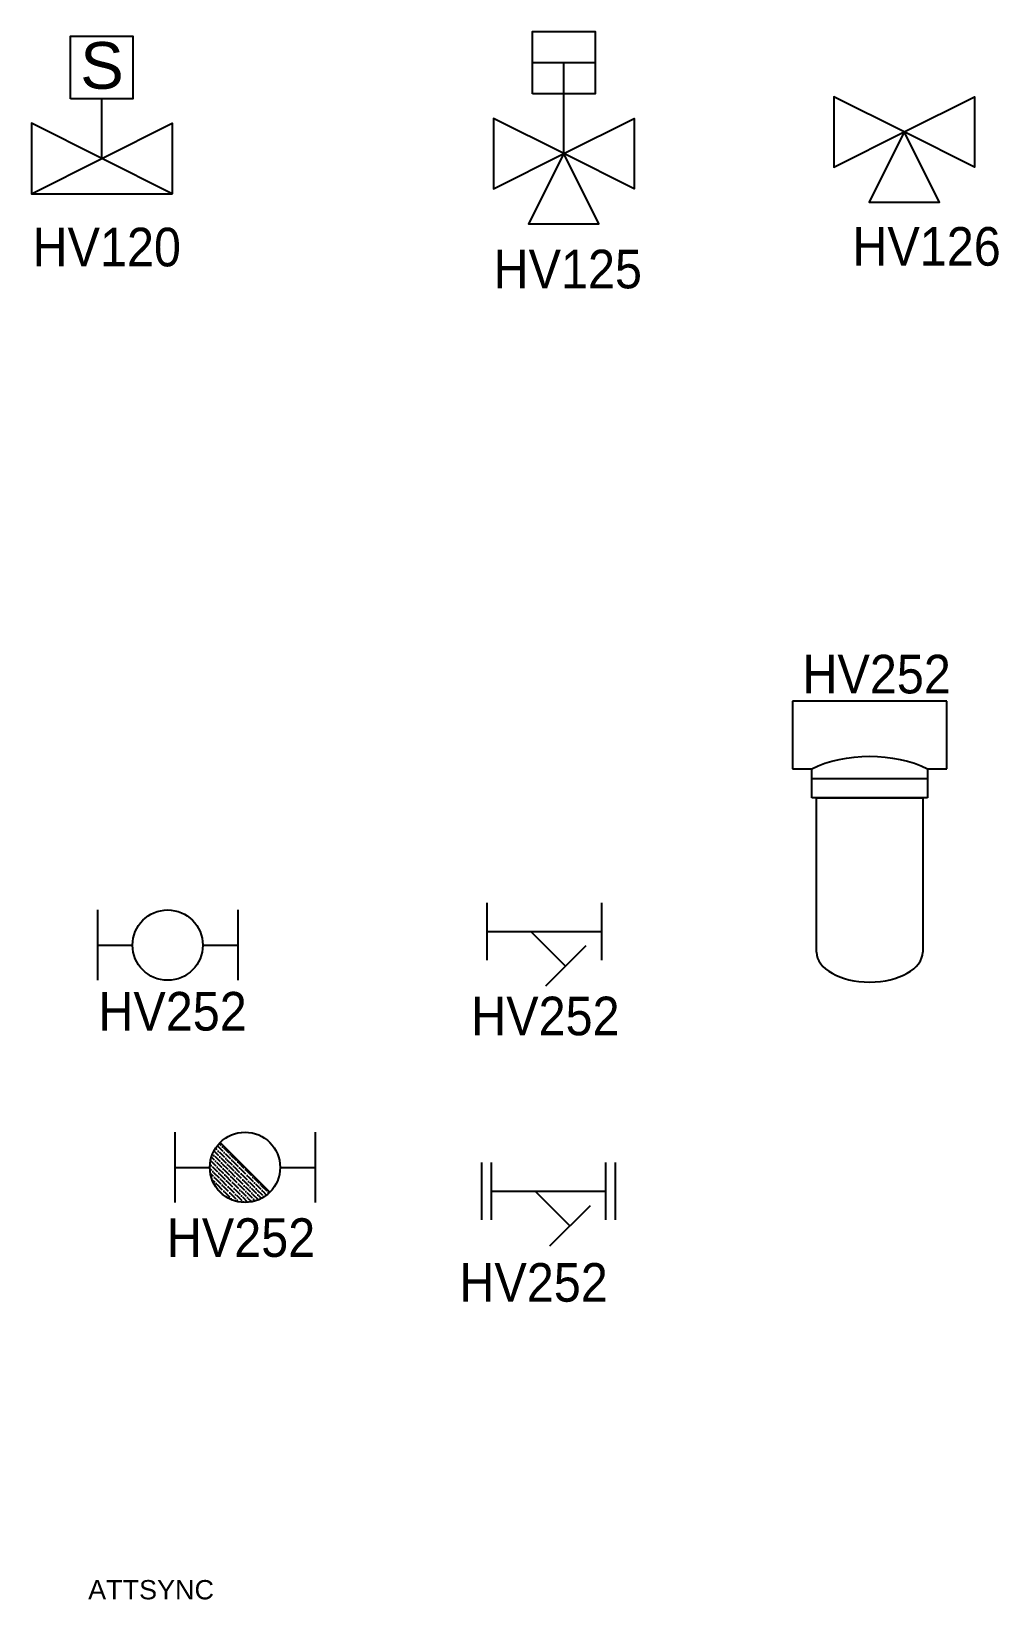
# Model space of a CAD drawing. Header units: millimetres. Extents: x -193 to 823, y -32 to 284.
# Drawn here: x 122.5 to 172.6, y -7.5 to 73.7 of the extents above; entities that cross this region are included whole.
import ezdxf
from ezdxf.enums import TextEntityAlignment as Align

# ---------------------------------------------------------------- set-up
doc = ezdxf.new("R2010")
doc.units = ezdxf.units.MM
doc.layers.add('-Testi', color=7, linetype='Continuous', lineweight=35)
doc.layers.add('109', color=3, linetype='Continuous')
doc.styles.get("Standard").update_dxf_attribs({"font": 'arial.ttf'})

# ---------------------------------------------------------------- blocks, each defined once
blk = doc.blocks.new('sight glass pipe')
for p, q in [((-3.64, 1.82), (-3.64, -1.82)), ((3.64, 1.82), (3.64, -1.82)), ((-3.64, 0), (-1.82, 0)), ((1.82, 0), (3.64, 0))]:
    blk.add_line(p, q)
blk.add_circle((0, 0), 1.82)
at = {"flags": 1}
for tag, p, height in [('TYPE', (0.011, 0.026), 0.25), ('CONNECTIONTYPE', (-0.118, -0.184), 0.1), ('DESCRIPTION', (-0.095, -0.297), 0.0703)]:
    blk.add_attdef(tag, p, '', height=height, dxfattribs=at)
blk = doc.blocks.new('Filter 45°')
for p, q in [((-2.966, 1.483), (-2.966, -1.483)), ((2.966, 1.483), (2.966, -1.483)), ((-2.966, 0), (2.966, 0)), ((-0.683, 0), (1.114, -1.797)), ((2.163, -0.748), (0.065, -2.846))]:
    blk.add_line(p, q)
at = {"flags": 1}
for tag, p, height in [('TYPE', (0, 0), 0.25), ('CONNECTIONTYPE', (0.233, -0.451), 0.1), ('DESCRIPTION', (0.257, -0.563), 0.0703)]:
    blk.add_attdef(tag, p, '', height=height, dxfattribs=at)
blk = doc.blocks.new('FILTRO-CARTUCCIA')
for p, q in [((8, 1.75), (0, 1.75)), ((0, 1.75), (0, -1.75)), ((8, -1.75), (8, 1.75)), ((0, -1.75), (1, -1.75)), ((1, -3.25), (1, -1.75)), ((7, -1.75), (8, -1.75)), ((7, -1.75), (7, -3.25)), ((7, -3.25), (1, -3.25))]:
    blk.add_line(p, q)
blk.add_lwpolyline([(1.25, -11.25), (1.25, -3.25), (6.75, -3.25), (6.75, -11.25)])
blk.add_ellipse((4, -11.25), major_axis=(2.75, 0), ratio=0.563706, start_param=3.141593, end_param=6.283185)
at = {"layer": '109'}
blk.add_line((1, -2.25), (7, -2.25), dxfattribs=at)
at = {"layer": '109', "extrusion": (0, 0, -1)}
blk.add_ellipse((4, -3.74), major_axis=(4.582, 0), ratio=0.574651, start_param=3.998511, end_param=5.426267, dxfattribs=at)
at = {"flags": 1}
for tag, p, height in [('TYPE', (2.669, -4.983), 0.25), ('CONNECTIONTYPE', (2.902, -5.434), 0.1), ('DESCRIPTION', (2.925, -5.547), 0.0703)]:
    blk.add_attdef(tag, p, '', height=height, dxfattribs=at)
blk = doc.blocks.new('Condensate Drain')
h = blk.add_hatch()
h.set_pattern_fill('ANSI36', color=256, scale=0.05, angle=90)
h.set_pattern_definition([(135, (-140.00065, -11.18836), (-0.3086963, 0.0841899), [0.396875, -0.079375, 0, -0.079375])])
h.paths.add_polyline_path([(-1.82, 0, 0.668179), (1.287, -1.287), (-1.287, 1.287, 0.198912)])
for p, q in [((-3.64, 1.82), (-3.64, -1.82)), ((3.64, 1.82), (3.64, -1.82)), ((-1.287, 1.287), (1.287, -1.287)), ((-3.64, 0), (-1.82, 0)), ((1.82, 0), (3.64, 0))]:
    blk.add_line(p, q)
blk.add_circle((0, 0), 1.82)
at = {"flags": 1}
for tag, p, height in [('CONNECTIONTYPE', (0.064, 0.324), 0.1), ('DESCRIPTION', (0.088, 0.212), 0.0703), ('TYPE', (0.194, 0.534), 0.25)]:
    blk.add_attdef(tag, p, '', height=height, dxfattribs=at)
blk = doc.blocks.new('Filter Y 45° Flanged')
for p, q in [((-3.466, 1.483), (-3.466, -1.483)), ((-2.966, 1.483), (-2.966, -1.483)), ((2.966, 1.483), (2.966, -1.483)), ((3.466, 1.483), (3.466, -1.483)), ((-2.966, 0), (2.966, 0)), ((-0.683, 0), (1.114, -1.797)), ((2.163, -0.748), (0.065, -2.846))]:
    blk.add_line(p, q)
at = {"flags": 1}
for tag, p, height in [('TYPE', (0, 0), 0.25), ('CONNECTIONTYPE', (0.233, -0.451), 0.1), ('DESCRIPTION', (0.257, -0.563), 0.0703)]:
    blk.add_attdef(tag, p, '', height=height, dxfattribs=at)
blk = doc.blocks.new('Valve Selenoid three-ways')
for p, q in [((0, 0), (0, 3.095)), ((-3.645, -1.823), (3.645, -1.823))]:
    blk.add_line(p, q)
blk.add_lwpolyline([(-1.619, 3.095), (-1.619, 6.334), (1.619, 6.334), (1.619, 3.095)], close=True)
for points in [[(0, 0), (-3.645, 1.823), (-3.645, -1.823), (0, 0)], [(0, 0), (3.645, 1.823), (3.645, -1.823), (0, 0)]]:
    blk.add_lwpolyline(points)
at = {"layer": '-Testi', "insert": (0.013, 4.806), "char_height": 2.419, "width": 2.83134, "attachment_point": 5}
blk.add_mtext('S', dxfattribs=at)
at = {"flags": 1}
for tag, p, height in [('ACT_NO_NC', (0, 0), 2.5), ('SKID', (0, 0), 2.5), ('SEAL_MAT', (0, 0), 2.5), ('SIZE', (0, 0), 2.5), ('SUPPLIER', (0, 0), 2.5), ('Q(m3/h)', (0, 0), 2.5), ('CAP.(TANK L)', (0, 0), 2.5), ('UNIT', (0, 0), 2.5), ('PN_bar', (0, 0), 2.5), ('POWER_KW', (0, 0), 2.5), ('MODEL', (0, 0), 2.5), ('NOTES', (0, 0), 2.5), ('DATASHEET', (0, 0), 2.5), ('FLUID', (0, 0), 2.5), ('MATERIAL', (0, 0), 2.5), ('BRAND', (0, 0), 2.5), ('TYPE', (0, 0), 0.25), ('CONNECTIONTYPE', (-0.57, -0.473), 0.1), ('DESCRIPTION', (-0.546, -0.586), 0.0703)]:
    blk.add_attdef(tag, p, '', height=height, dxfattribs=at)
blk = doc.blocks.new('Gate Valve with Pneumatic actuator 3 ways')
for p, q in [((-1.619, 4.714), (1.619, 4.714)), ((0, 0), (0, 4.714))]:
    blk.add_line(p, q)
blk.add_lwpolyline([(-1.619, 3.095), (-1.619, 6.334), (1.619, 6.334), (1.619, 3.095)], close=True)
for points in [[(0, 0), (-3.645, 1.823), (-3.645, -1.823), (0, 0)], [(0, 0), (3.645, 1.823), (3.645, -1.823), (0, 0)], [(0, 0), (-1.823, -3.645), (1.823, -3.645), (0, 0)]]:
    blk.add_lwpolyline(points)
at = {"flags": 1}
for tag, p, height in [('ACT_NO_NC', (0, 0), 2.5), ('SKID', (0, 0), 2.5), ('SEAL_MAT', (0, 0), 2.5), ('SIZE', (0, 0), 2.5), ('SUPPLIER', (0, 0), 2.5), ('Q(m3/h)', (0, 0), 2.5), ('CAP.(TANK L)', (0, 0), 2.5), ('UNIT', (0, 0), 2.5), ('PN_bar', (0, 0), 2.5), ('POWER_KW', (0, 0), 2.5), ('MODEL', (0, 0), 2.5), ('NOTES', (0, 0), 2.5), ('DATASHEET', (0, 0), 2.5), ('FLUID', (0, 0), 2.5), ('MATERIAL', (0, 0), 2.5), ('BRAND', (0, 0), 2.5), ('TYPE', (0, -0.013), 0.25), ('CONNECTIONTYPE', (0.007, -0.164), 0.1), ('DESCRIPTION', (0.03, -0.276), 0.0703)]:
    blk.add_attdef(tag, p, '', height=height, dxfattribs=at)
blk = doc.blocks.new('Tag_block')
at = {"flags": 1}
for tag, p in [('ACT_NO_NC', (0, 0)), ('SKID', (0, 0)), ('SEAL_MAT', (0, 0)), ('SIZE', (0, 0)), ('SUPPLIER', (0, 0)), ('Q(m3/h)', (0, 0)), ('CAP.(TANK L)', (0, 0)), ('CONNECTIONTYPE', (0, 0)), ('UNIT', (0, 0)), ('PN_bar', (0, 0)), ('DESCRIPTION', (0, 0)), ('POWER_KW', (0, 0)), ('MODEL', (0, 0)), ('NOTES', (0, 0)), ('DATASHEET', (0, 0)), ('FLUID', (0, 0)), ('MATERIAL', (0, 0)), ('BRAND', (0, 0)), ('TYPE', (-11.399, -6.098))]:
    blk.add_attdef(tag, p, '', height=2.5, dxfattribs=at)
at = {"color": 0, "linetype": 'ByBlock', "lineweight": -2}
blk.add_attdef('#(TARGETOBJECT.TAG)', text='', height=2.5, dxfattribs=at).set_placement((0, 0), align=Align.MIDDLE_CENTER)
blk = doc.blocks.new('valve 3-ways manual')
for points in [[(0, 0), (-3.645, 1.823), (-3.645, -1.823), (0, 0)], [(0, 0), (3.645, 1.823), (3.645, -1.823), (0, 0)], [(0, 0), (-1.823, -3.645), (1.823, -3.645), (0, 0)]]:
    blk.add_lwpolyline(points)
at = {"flags": 1}
for tag, p, height in [('ACT_NO_NC', (0, 0), 2.5), ('SKID', (0, 0), 2.5), ('SIZE', (0, 0), 2.5), ('SEAL_MAT', (0, 0), 2.5), ('SUPPLIER', (0, 0), 2.5), ('Q(m3/h)', (0, 0), 2.5), ('CAP.(TANK L)', (0, 0), 2.5), ('UNIT', (0, 0), 2.5), ('PN_bar', (0, 0), 2.5), ('POWER_KW', (0, 0), 2.5), ('MODEL', (0, 0), 2.5), ('DATASHEET', (0, 0), 2.5), ('NOTES', (0, 0), 2.5), ('MATERIAL', (0, 0), 2.5), ('BRAND', (0, 0), 2.5), ('FLUID', (0, 0), 2.5), ('TYPE', (0, 0), 0.25), ('CONNECTIONTYPE', (-0.57, -0.473), 0.1), ('DESCRIPTION', (-0.546, -0.586), 0.0703)]:
    blk.add_attdef(tag, p, '', height=height, dxfattribs=at)

msp = doc.modelspace()

# ---------------------------------------------------------------- block references
for name, p in [('Valve Selenoid three-ways', (126.118, 67.117)), ('Gate Valve with Pneumatic actuator 3 ways', (150.053, 67.371)), ('valve 3-ways manual', (167.691, 68.492)), ('FILTRO-CARTUCCIA', (161.898, 37.253)), ('Filter 45°', (149.033, 27.076)), ('sight glass pipe', (129.533, 26.364)), ('Condensate Drain', (133.54, 14.851)), ('Filter Y 45° Flanged', (149.251, 13.614))]:
    msp.add_blockref(name, p)
ref = msp.add_blockref('Tag_block', (126.377, 62.53))
ref.add_attrib('#(TargetObject.Tag)', 'HV120', dxfattribs={"color": 0, "linetype": 'ByBlock', "lineweight": -2, "height": 2, "width": 0.9}).set_placement((126.377, 62.53), align=Align.MIDDLE_CENTER)
ref = msp.add_blockref('Tag_block', (168.846, 62.565))
ref.add_attrib('#(TargetObject.Tag)', 'HV126', dxfattribs={"color": 0, "linetype": 'ByBlock', "lineweight": -2, "height": 2, "width": 0.9}).set_placement((168.846, 62.565), align=Align.MIDDLE_CENTER)
ref = msp.add_blockref('Tag_block', (150.26, 61.39))
ref.add_attrib('#(TargetObject.Tag)', 'HV125', dxfattribs={"color": 0, "linetype": 'ByBlock', "lineweight": -2, "height": 2, "width": 0.9}).set_placement((150.26, 61.39), align=Align.MIDDLE_CENTER)
ref = msp.add_blockref('Tag_block', (166.26, 40.405))
ref.add_attrib('#(TargetObject.Tag)', 'HV252', dxfattribs={"color": 0, "linetype": 'ByBlock', "lineweight": -2, "height": 2, "width": 0.9}).set_placement((166.26, 40.405), align=Align.MIDDLE_CENTER)
ref = msp.add_blockref('Tag_block', (129.787, 22.938))
ref.add_attrib('#(TargetObject.Tag)', 'HV252', dxfattribs={"color": 0, "linetype": 'ByBlock', "lineweight": -2, "height": 2, "width": 0.9}).set_placement((129.787, 22.938), align=Align.MIDDLE_CENTER)
ref = msp.add_blockref('Tag_block', (149.1, 22.694))
ref.add_attrib('#(TargetObject.Tag)', 'HV252', dxfattribs={"color": 0, "linetype": 'ByBlock', "lineweight": -2, "height": 2, "width": 0.9}).set_placement((149.1, 22.694), align=Align.MIDDLE_CENTER)
ref = msp.add_blockref('Tag_block', (133.332, 11.212))
ref.add_attrib('#(TargetObject.Tag)', 'HV252', dxfattribs={"color": 0, "linetype": 'ByBlock', "lineweight": -2, "height": 2, "width": 0.9}).set_placement((133.332, 11.212), align=Align.MIDDLE_CENTER)
ref = msp.add_blockref('Tag_block', (148.489, 8.891))
ref.add_attrib('#(TargetObject.Tag)', 'HV252', dxfattribs={"color": 0, "linetype": 'ByBlock', "lineweight": -2, "height": 2, "width": 0.9}).set_placement((148.489, 8.891), align=Align.MIDDLE_CENTER)

# ---------------------------------------------------------------- texts
at = {"insert": (125.414, -6.531), "char_height": 1, "attachment_point": 1}
msp.add_mtext_dynamic_manual_height_columns('ATTSYNC ', width=213.8653, gutter_width=5, heights=[0], dxfattribs=at)

doc.saveas('drawing.dxf')
